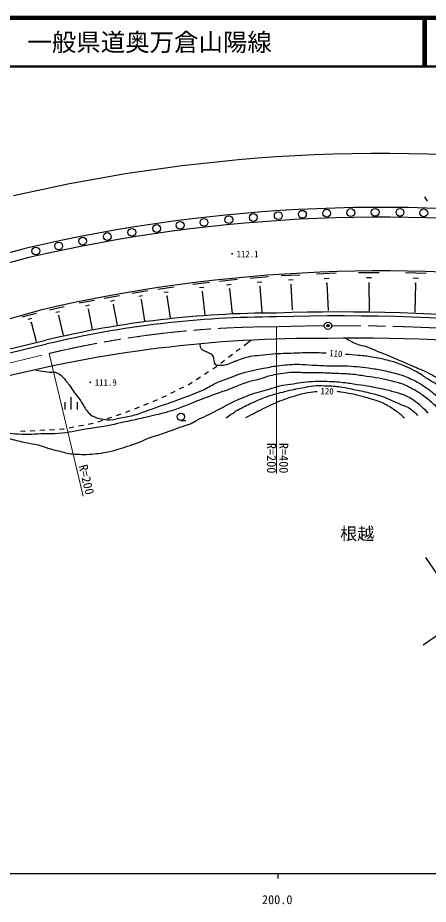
# Model space of a CAD drawing. Units: millimetres, scale not verified. Extents: x 40000 to 680000, y 20000 to 380000.
# Drawn here: x 214758 to 298744, y 198715 to 380000 of the extents above; entities that cross this region are included whole.
import ezdxf
from ezdxf.enums import TextEntityAlignment as Align

# ---------------------------------------------------------------- set-up
doc = ezdxf.new("R2010")
doc.units = ezdxf.units.MM
doc.header["$LTSCALE"] = 1000
doc.header["$PDMODE"] = 32
doc.header["$PDSIZE"] = 500
doc.linetypes.add('CHAIN', pattern=[18.5, 12, -1.5, 3.5, -1.5])
for name, color, linetype, lineweight in [('M-BGD-RSTR', 7, 'Continuous', 25), ('M-BMK', 2, 'CHAIN', 13), ('M-BMK-SRVR', 3, 'Continuous', 25), ('M-STR-HTXT', 7, 'Continuous', 13), ('M-TTL', 2, 'Continuous', 140), ('M-TTL-BAND', 7, 'Continuous', 25), ('M-TTL-LINE', 7, 'Continuous', 50)]:
    doc.layers.add(name, color=color, linetype=linetype, lineweight=lineweight)
doc.layers.add('M-TTL-TXT', color=7, linetype='Continuous')
doc.styles.add('ＭＳ ゴシック', font='')
doc.styles.get('ＭＳ ゴシック').set_extended_font_data('MS Gothic')

msp = doc.modelspace()

# ---------------------------------------------------------------- linework, layer by layer
at = {"layer": 'M-BGD-RSTR'}
for p, q in [((298555, 342502), (298073, 343378)), ((256050, 326140), (259642, 326550)), ((262281, 326761), (266043, 327055)), ((268682, 327265), (272450, 327456)), ((270143, 326395), (271085, 326443)), ((275900, 327639), (279912, 327811)), ((277448, 326700), (278451, 326743)), ((284503, 327894), (288690, 327928)), ((286081, 326860), (287128, 326868)), ((294074, 327895), (298343, 327781)), ((295646, 326785), (296713, 326757)), ((243387, 324492), (246665, 324986)), ((250596, 325517), (254006, 325907)), ((251972, 324811), (252824, 324908)), ((257500, 325396), (258398, 325498)), ((257939, 324536), (258163, 324562)), ((258051, 324549), (258623, 319538)), ((263765, 325931), (264706, 326004)), ((264192, 325018), (264427, 325036)), ((264309, 325027), (264716, 319825)), ((270544, 325471), (270779, 325483)), ((270661, 325477), (270925, 320265)), ((277867, 325713), (278118, 325724)), ((277992, 325719), (278232, 320148)), ((286482, 325816), (286744, 325819)), ((286613, 325817), (286660, 319997)), ((296151, 325704), (295993, 319775)), ((296018, 325707), (296285, 325700)), ((232419, 322630), (235549, 323219)), ((238199, 323710), (241379, 324189)), ((239511, 323094), (240306, 323214)), ((244740, 323857), (245559, 323981)), ((245171, 323084), (245376, 323115)), ((245273, 323099), (245949, 318614)), ((252389, 323995), (252602, 324019)), ((252495, 324007), (253036, 319274)), ((221267, 320247), (224254, 320959)), ((227343, 321674), (230445, 322258)), ((228652, 321118), (229428, 321264)), ((233740, 322068), (234523, 322216)), ((234181, 321341), (234377, 321378)), ((234279, 321359), (235074, 317138)), ((239929, 322344), (240128, 322374)), ((240029, 322359), (240682, 318024)), ((215620, 318809), (218574, 319604)), ((222565, 319767), (223312, 319945)), ((223023, 319087), (223210, 319132)), ((223117, 319109), (224071, 315107)), ((229089, 320397), (229283, 320434)), ((229186, 320415), (229973, 316237)), ((216927, 318369), (217665, 318568)), ((217402, 317705), (217587, 317755)), ((217495, 317730), (218559, 313775)), ((189383, 306625), (220507, 314061)), ((262545, 314071), (261048, 312930)), ((189569, 305847), (220693, 313283)), ((260252, 312324), (259457, 311718)), ((258661, 311113), (257866, 310507)), ((255272, 308531), (254650, 308130)), ((255479, 308689), (255272, 308531)), ((257070, 309901), (256274, 309295)), ((252130, 306503), (251290, 305960)), ((253810, 307588), (252970, 307045)), ((249744, 304962), (249600, 304892)), ((250450, 305418), (249744, 304962)), ((246905, 303574), (246007, 303135)), ((248702, 304453), (247804, 304013)), ((224460, 299908), (224460, 301408)), ((225710, 299908), (225710, 302408)), ((226960, 299908), (226960, 301408)), ((241442, 301103), (240514, 300729)), ((243297, 301851), (242369, 301477)), ((245109, 302695), (244211, 302256)), ((237725, 299626), (236783, 299290)), ((239587, 300355), (238660, 299982)), ((232074, 297610), (231132, 297274)), ((233958, 298282), (233016, 297946)), ((235842, 298954), (234900, 298618)), ((248149, 297657), (249149, 297657)), ((218288, 295512), (217290, 295451)), ((220285, 295632), (219286, 295572)), ((222281, 295753), (221283, 295693)), ((224154, 295866), (223279, 295813)), ((224275, 295890), (224154, 295866)), ((226239, 296267), (225257, 296078)), ((228203, 296644), (227221, 296456)), ((230168, 297021), (229185, 296833)), ((216233, 295388), (215295, 295467)), ((216292, 295391), (216233, 295388)), ((298175, 269595), (316789, 242345)), ((315009, 263549), (297684, 251715))]:
    msp.add_line(p, q, dxfattribs=at)
for centre, radius in [((277953, 340024), 800), ((282889, 340158), 800), ((287885, 340215), 800), ((292960, 340193), 800), ((297821, 340096), 800), ((257951, 338695), 800), ((262955, 339147), 800), ((268056, 339525), 800), ((272994, 339813), 800), ((243181, 336896), 800), ((248001, 337560), 800), ((252871, 338155), 800), ((233083, 335259), 800), ((238113, 336116), 800), ((223121, 333315), 800), ((228039, 334316), 800), ((218452, 332289), 800), ((248149, 298407), 750)]:
    msp.add_circle(centre, radius, dxfattribs=at)
for centre, radius, start, end in [((289031, 22090), 330127, 81.58062, 103.15344), ((289031, 22090), 319127, 81.57616, 103.12564), ((289031, 22090), 317127, 81.57532, 103.12038), ((313643, -34762), 380244, 104.79229, 127.50998), ((313643, -34762), 378244, 104.7967, 127.50498), ((289031, 22090), 306127, 81.57058, 103.09031), ((313643, -34762), 367244, 104.82184, 127.4765), ((267632, 116812), 202800, 89.98525, 103.43656), ((280895, -82971), 402800, 77.47377, 91.87961), ((267632, 116812), 202000, 89.9815, 103.43656), ((280895, -82971), 402000, 76.0583, 91.88149), ((276286, 49316), 265111, 89.57667, 104.56767), ((283998, -56872), 371337, 75.5527, 90.88779)]:
    msp.add_arc(centre, radius, start, end, dxfattribs=at)
for points, knots in [([(281881, 314458), (282332, 314181), (283149, 313680), (284028, 313323), (284849, 312990), (285374, 312995), (286210, 312700), (286982, 312428), (287394, 312221), (288151, 311909), (289098, 311519), (289628, 311298), (290572, 310902), (291482, 310520), (291991, 310306), (292898, 309919), (293920, 309483), (294490, 309232), (295511, 308792), (296709, 308277), (297410, 308054), (298579, 307474), (299330, 307101), (299721, 306835), (300449, 306419), (301097, 306049), (301480, 305872), (302103, 305460), (302823, 304984), (303215, 304696), (303877, 304142), (304557, 303572), (304877, 303185), (305507, 302560), (306282, 301790), (306763, 301401), (307472, 300570), (307977, 299979), (308169, 299577), (308647, 298964), (309003, 298508), (309124, 298358), (309582, 297813)], [0, 0, 0, 0, 1, 1, 1, 2, 2, 2, 3, 3, 3, 4, 4, 4, 5, 5, 5, 6, 6, 6, 7, 7, 7, 8, 8, 8, 9, 9, 9, 10, 10, 10, 11, 11, 11, 12, 12, 12, 13, 13, 13, 14, 14, 14, 14]), ([(277834, 311397), (277248, 311429), (276660, 311452), (275909, 311466), (274083, 311501), (273059, 311448), (271234, 311391), (269547, 311339), (268600, 311330), (266917, 311202), (265913, 311126), (265354, 311050), (264354, 310939), (263543, 310849), (263083, 310838), (262280, 310694), (261189, 310497), (260617, 310216), (259566, 309864), (259296, 309774), (259152, 309704), (258887, 309600), (258327, 309381), (258039, 309176), (257454, 309035), (257000, 308925), (256734, 308882), (256267, 308884), (255887, 308885), (255615, 308813), (255306, 309035), (255000, 309254), (255042, 309562), (254929, 309921), (254820, 310265), (254928, 310517), (254740, 310825), (254557, 311126), (254326, 311192), (254024, 311372), (253660, 311588), (253395, 311584), (253025, 311787), (252754, 311935), (252567, 311987), (252365, 312220), (252075, 312555), (252084, 312949), (252092, 313321)], [0, 0, 0, 0, 1, 1, 1, 2, 2, 2, 3, 3, 3, 4, 4, 4, 5, 5, 5, 6, 6, 6, 7, 7, 7, 8, 8, 8, 9, 9, 9, 10, 10, 10, 11, 11, 11, 12, 12, 12, 13, 13, 13, 14, 14, 14, 15, 15, 15, 16, 16, 16, 16]), ([(307728, 298328), (306534, 299659), (306213, 300028), (305183, 301061), (304363, 301883), (303925, 302371), (303034, 303116), (302199, 303814), (301710, 304183), (300810, 304793), (300091, 305281), (299641, 305480), (298906, 305943), (298070, 306470), (297652, 306847), (296795, 307338), (295337, 308173), (294468, 308553), (292912, 309186), (291956, 309574), (291383, 309693), (290386, 309958), (289165, 310283), (288464, 310404), (287219, 310618), (286167, 310799), (285567, 310835), (284504, 310939), (283447, 311042), (282658, 311100), (281825, 311153)], [0, 0, 0, 0, 1, 1, 1, 2, 2, 2, 3, 3, 3, 4, 4, 4, 5, 5, 5, 6, 6, 6, 7, 7, 7, 8, 8, 8, 9, 9, 9, 10, 10, 10, 10]), ([(218392, 308029), (219133, 307844), (220410, 307525), (221728, 307512), (222022, 307509), (222198, 307594), (222480, 307512), (222944, 307377), (223163, 307180), (223545, 306885), (223991, 306543), (224180, 306277), (224548, 305852), (224855, 305496), (225023, 305292), (225300, 304912), (225751, 304292), (225950, 303907), (226396, 303283), (226782, 302744), (227052, 302481), (227430, 301936), (227749, 301476), (227879, 301186), (228182, 300714), (228467, 300269), (228585, 299986), (228933, 299587), (229303, 299162), (229514, 298903), (229998, 298615), (230624, 298244), (231040, 298134), (231753, 297989), (232476, 297842), (232895, 297768), (233632, 297801), (234625, 297845), (235164, 298042), (236138, 298240), (237282, 298471), (237933, 298567), (239052, 298897), (240173, 299228), (240767, 299516), (241871, 299900), (243091, 300325), (243786, 300532), (245003, 300965), (246404, 301463), (247186, 301750), (248575, 302281), (250273, 302930), (251249, 303238), (252898, 304004), (253955, 304495), (254471, 304923), (255529, 305413), (256428, 305830), (256985, 305934), (257910, 306290), (258724, 306604), (259143, 306881), (259977, 307136), (261924, 307731), (263053, 307941), (265052, 308326), (266356, 308578), (267083, 308753), (268404, 308890), (269928, 309048), (270787, 309152), (272320, 309141), (273361, 309133), (273942, 309040), (274982, 308984), (276536, 308900), (277406, 308842), (278961, 308796), (280257, 308759), (280987, 308875), (282281, 308796), (284221, 308678), (285310, 308591), (287231, 308295), (288326, 308127), (288939, 308015), (290019, 307763), (291325, 307457), (292071, 307322), (293339, 306885), (294485, 306491), (295110, 306213), (296190, 305664), (297071, 305215), (297546, 304921), (298351, 304348), (299075, 303833), (299440, 303490), (300137, 302938), (302337, 301195), (303020, 300630), (305733, 298430)], [0, 0, 0, 0, 1, 1, 1, 2, 2, 2, 3, 3, 3, 4, 4, 4, 5, 5, 5, 6, 6, 6, 7, 7, 7, 8, 8, 8, 9, 9, 9, 10, 10, 10, 11, 11, 11, 12, 12, 12, 13, 13, 13, 14, 14, 14, 15, 15, 15, 16, 16, 16, 17, 17, 17, 18, 18, 18, 19, 19, 19, 20, 20, 20, 21, 21, 21, 22, 22, 22, 23, 23, 23, 24, 24, 24, 25, 25, 25, 26, 26, 26, 27, 27, 27, 28, 28, 28, 29, 29, 29, 30, 30, 30, 31, 31, 31, 32, 32, 32, 33, 33, 33, 34, 34, 34, 34]), ([(301869, 298950), (300978, 299918), (300718, 300204), (299912, 300938), (299135, 301646), (298681, 302026), (297831, 302646), (297109, 303174), (296683, 303445), (295906, 303888), (295081, 304359), (294616, 304629), (293732, 304975), (292698, 305380), (292074, 305477), (290999, 305752), (290083, 305986), (289567, 306106), (288638, 306280), (287674, 306460), (287125, 306510), (286154, 306652), (285050, 306814), (284437, 306947), (283327, 307056), (282009, 307185), (281265, 307179), (279942, 307242), (278705, 307301), (278012, 307335), (276774, 307367), (275477, 307399), (274749, 307379), (273451, 307398), (272311, 307414), (271669, 307543), (270532, 307460), (269748, 307402), (269320, 307269), (268544, 307149), (267828, 307039), (267416, 307034), (266711, 306870), (265759, 306647), (265259, 306398), (264320, 306124), (263187, 305795), (262519, 305723), (261400, 305348), (260249, 304962), (259648, 304628), (258512, 304199), (257357, 303762), (256691, 303566), (255531, 303143), (253886, 302543), (252970, 302191), (251338, 301559), (250205, 301120), (249587, 300834), (248449, 300410), (247486, 300050), (246949, 299836), (245965, 299540), (244429, 299078), (243547, 298897), (241989, 298515), (240431, 298133), (239551, 297952), (237983, 297614), (235766, 297138), (234532, 296826), (232299, 296434), (230896, 296188), (230103, 296096), (228696, 295875), (226500, 295530), (225293, 295131), (223075, 294974), (221986, 294898), (221372, 294933), (220280, 294912), (218181, 294873), (217003, 294708), (214907, 294819), (213957, 294870), (213428, 294947), (212484, 295068), (211511, 295192), (210957, 295227), (210000, 295440), (208516, 295770), (207733, 296137), (206273, 296558), (204785, 296987), (203898, 297060), (202452, 297614), (201546, 297962), (201087, 298276), (200247, 298764), (199624, 299125), (199270, 299324), (198694, 299757), (197473, 300677), (196383, 302229), (196075, 302667)], [0, 0, 0, 0, 1, 1, 1, 2, 2, 2, 3, 3, 3, 4, 4, 4, 5, 5, 5, 6, 6, 6, 7, 7, 7, 8, 8, 8, 9, 9, 9, 10, 10, 10, 11, 11, 11, 12, 12, 12, 13, 13, 13, 14, 14, 14, 15, 15, 15, 16, 16, 16, 17, 17, 17, 18, 18, 18, 19, 19, 19, 20, 20, 20, 21, 21, 21, 22, 22, 22, 23, 23, 23, 24, 24, 24, 25, 25, 25, 26, 26, 26, 27, 27, 27, 28, 28, 28, 29, 29, 29, 30, 30, 30, 31, 31, 31, 32, 32, 32, 33, 33, 33, 34, 34, 34, 35, 35, 35, 35]), ([(183817, 299175), (183870, 299039), (184010, 298679), (184237, 298437), (184462, 298198), (184657, 298127), (184967, 298018), (185215, 297931), (185372, 297956), (185635, 297941), (185907, 297924), (186061, 297937), (186333, 297925), (187360, 297878), (187933, 297807), (188958, 297723), (190548, 297593), (191438, 297518), (193026, 297366), (194046, 297268), (194617, 297209), (195635, 297102), (196879, 296971), (197575, 296894), (198819, 296760), (199668, 296669), (200147, 296643), (200993, 296527), (202124, 296372), (202754, 296262), (203881, 296077), (204634, 295953), (205059, 295904), (205807, 295751), (207013, 295504), (207684, 295340), (208881, 295052), (209708, 294853), (210171, 294739), (210993, 294524), (211887, 294291), (212382, 294137), (213276, 293903), (214510, 293580), (215198, 293385), (216444, 293111), (217414, 292898), (217981, 292888), (218944, 292645), (219822, 292424), (220281, 292188), (221149, 291931), (222176, 291626), (222766, 291507), (223805, 291248), (224356, 291110), (224658, 291001), (225218, 290906), (225842, 290799), (226201, 290796), (226833, 290766), (227621, 290728), (228064, 290690), (228852, 290720), (230449, 290779), (231344, 290889), (232920, 291154), (233869, 291314), (234389, 291473), (235312, 291744), (236048, 291961), (236448, 292121), (237175, 292366), (238001, 292643), (238473, 292771), (239287, 293080), (240294, 293462), (240824, 293764), (241834, 294136), (243069, 294591), (243790, 294761), (245033, 295192), (245765, 295446), (246166, 295614), (246896, 295875), (247720, 296170), (248173, 296359), (249008, 296621), (249345, 296726), (249551, 296735), (249878, 296869), (250426, 297093), (250687, 297313), (251213, 297583), (252888, 298444), (253855, 298868), (255531, 299726), (256192, 300065), (256551, 300279), (257208, 300627), (257836, 300960), (258180, 301163), (258823, 301466), (259432, 301753), (259785, 301889), (260407, 302149), (261251, 302501), (261715, 302725), (262581, 303018), (264195, 303566), (265135, 303759), (266774, 304230), (267622, 304473), (268086, 304656), (268948, 304851), (269796, 305043), (270293, 305031), (271153, 305161), (271955, 305283), (272394, 305430), (273203, 305503), (275064, 305671), (276117, 305704), (277985, 305658), (279286, 305627), (280014, 305570), (281309, 305441), (282468, 305325), (283107, 305175), (284259, 305006), (285254, 304860), (285816, 304812), (286806, 304634), (288038, 304412), (288724, 304266), (289943, 303981), (290969, 303742), (291546, 303611), (292552, 303298), (293219, 303091), (293593, 302965), (294229, 302677), (294822, 302408), (295148, 302234), (295688, 301869), (296346, 301425), (296685, 301130), (297272, 300596), (297850, 300071), (298039, 299863), (298670, 299167)], [0, 0, 0, 0, 1, 1, 1, 2, 2, 2, 3, 3, 3, 4, 4, 4, 5, 5, 5, 6, 6, 6, 7, 7, 7, 8, 8, 8, 9, 9, 9, 10, 10, 10, 11, 11, 11, 12, 12, 12, 13, 13, 13, 14, 14, 14, 15, 15, 15, 16, 16, 16, 17, 17, 17, 18, 18, 18, 19, 19, 19, 20, 20, 20, 21, 21, 21, 22, 22, 22, 23, 23, 23, 24, 24, 24, 25, 25, 25, 26, 26, 26, 27, 27, 27, 28, 28, 28, 29, 29, 29, 30, 30, 30, 31, 31, 31, 32, 32, 32, 33, 33, 33, 34, 34, 34, 35, 35, 35, 36, 36, 36, 37, 37, 37, 38, 38, 38, 39, 39, 39, 40, 40, 40, 41, 41, 41, 42, 42, 42, 43, 43, 43, 44, 44, 44, 45, 45, 45, 46, 46, 46, 47, 47, 47, 48, 48, 48, 49, 49, 49, 50, 50, 50, 50]), ([(257379, 298211), (258814, 299194), (259240, 299496), (260511, 300185), (261643, 300797), (262306, 301085), (263488, 301594), (264598, 302073), (265222, 302343), (266370, 302722), (267731, 303172), (268517, 303354), (269910, 303693), (271269, 304024), (272043, 304157), (273419, 304414), (274138, 304548), (274537, 304665), (275267, 304727), (276145, 304801), (276642, 304780), (277523, 304759), (278675, 304730), (279325, 304723), (280467, 304571), (281467, 304437), (282017, 304299), (283005, 304101), (284269, 303847), (284981, 303723), (286232, 303411), (287315, 303142), (287938, 303035), (288989, 302660), (290574, 302093), (291431, 301688), (292967, 300999), (293871, 300594), (294467, 300505), (295254, 299903), (295811, 299477), (296030, 299260), (296539, 298650)], [0, 0, 0, 0, 1, 1, 1, 2, 2, 2, 3, 3, 3, 4, 4, 4, 5, 5, 5, 6, 6, 6, 7, 7, 7, 8, 8, 8, 9, 9, 9, 10, 10, 10, 11, 11, 11, 12, 12, 12, 13, 13, 13, 14, 14, 14, 14]), ([(261394, 298238), (263095, 299143), (263550, 299387), (264960, 300070), (266294, 300715), (267035, 301096), (268410, 301648), (269603, 302127), (270295, 302338), (271528, 302701), (272523, 302994), (273074, 303211), (274101, 303363), (274854, 303475), (275448, 303548), (276041, 303592)], [0, 0, 0, 0, 1, 1, 1, 2, 2, 2, 3, 3, 3, 4, 4, 4, 5, 5, 5, 5]), ([(280040, 303605), (280269, 303586), (280512, 303558), (280785, 303519), (282423, 303286), (283331, 303080), (284937, 302681), (285977, 302423), (286544, 302220), (287568, 301902), (288202, 301704), (288585, 301660), (289185, 301375), (290277, 300859), (290864, 300507), (291855, 299816), (292682, 299240), (292969, 299006), (293882, 298218)], [0, 0, 0, 0, 1, 1, 1, 2, 2, 2, 3, 3, 3, 4, 4, 4, 5, 5, 5, 6, 6, 6, 6])]:
    msp.add_open_spline(points, degree=3, knots=knots, dxfattribs=at)
at = {"layer": 'M-BMK'}
msp.add_line((190034, 303902), (221158, 311338), dxfattribs=at)
for centre, radius, start, end in [((267632, 116812), 200000, 89.97201, 103.43656), ((280895, -82971), 400000, 90.48962, 91.88625), ((280895, -82971), 400000, 76.16573, 90.27476)]:
    msp.add_arc(centre, radius, start, end, dxfattribs=at)
at = {"layer": 'M-BMK-SRVR'}
msp.add_circle((278227, 317020), 750, dxfattribs=at)
msp.add_point((278227, 317020), dxfattribs=at)
at = {"layer": 'M-STR-HTXT'}
for p, q in [((267729, 316812), (267715, 286812)), ((221158, 311338), (228129, 282159))]:
    msp.add_line(p, q, dxfattribs=at)
at = {"layer": 'M-TTL'}
msp.add_line((680000, 380000), (40000, 380000), dxfattribs=at)
at = {"layer": 'M-TTL-BAND'}
for p, q in [((40000, 205000), (579000, 205000)), ((268000, 205000), (268000, 204000))]:
    msp.add_line(p, q, dxfattribs=at)
at = {"layer": 'M-TTL-LINE'}
for p, q in [((297750, 380000), (297750, 370000)), ((298250, 380000), (298250, 370000)), ((40000, 370000), (680000, 370000))]:
    msp.add_line(p, q, dxfattribs=at)

# ---------------------------------------------------------------- texts
at = {"layer": 'M-BGD-RSTR', "style": 'ＭＳ ゴシック'}
for s, height, p in [('・112.1', 1320, (257693, 331683)), ('・111.9', 1320, (228675, 305408)), ('根越', 2566, (280705, 274502))]:
    msp.add_text(s, height=height, dxfattribs=at).set_placement(p, align=Align.MIDDLE_LEFT)
for s, rotation, p in [('110', 354.839, (279833, 311345)), ('120', 358.628, (278045, 303653))]:
    msp.add_text(s, height=1320, rotation=rotation, dxfattribs=at).set_placement(p, align=Align.MIDDLE_CENTER)
at = {"layer": 'M-STR-HTXT', "style": 'ＭＳ ゴシック'}
for s, rotation, p in [('R=200', 269.972, (265218, 293063)), ('R=400', 269.972, (267718, 293062)), ('R=200', 283.437, (226677, 288238))]:
    msp.add_text(s, height=1833, rotation=rotation, dxfattribs=at).set_placement(p, align=Align.BOTTOM_LEFT)
at = {"layer": 'M-TTL-BAND', "style": 'ＭＳ ゴシック'}
msp.add_text('200.0', height=1833, dxfattribs=at).set_placement((267844, 198195), align=Align.BOTTOM_CENTER)
at = {"layer": 'M-TTL-TXT', "style": 'ＭＳ ゴシック'}
msp.add_text('一般県道奥万倉山陽線', height=3666, dxfattribs=at).set_placement((216734, 375000), align=Align.MIDDLE_LEFT)

doc.saveas('drawing.dxf')
